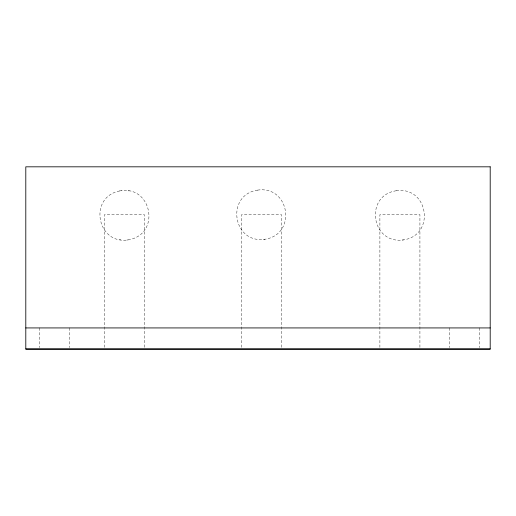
<?xml version="1.0" encoding="UTF-8"?>
<svg xmlns="http://www.w3.org/2000/svg" width="516" height="516" viewBox="0 0 516 516"><rect width="100%" height="100%" fill="white"/><g stroke="black" fill="none" stroke-linecap="round" stroke-linejoin="round"><path stroke-width="0.39" stroke-dasharray="2.58 1.94" d="M119.589 190.965C87.656 197.344 97.337 246.022 129.284 239.695C161.218 233.316 151.536 184.638 119.589 190.965L122.002 190.61M257.6 190.114C225.389 194.919 232.671 244.016 264.889 239.256C297.1 234.458 289.818 185.36 257.6 190.114L258.813 189.965M396.23 190.759C364.012 195.558 371.294 244.655 403.518 239.901C435.73 235.103 428.448 185.999 396.23 190.759L397.436 190.61M126.871 240.05L128.078 239.901M263.676 239.411L264.889 239.256M402.306 240.05L403.512 239.901M128.078 190.759L129.277 190.965M119.589 239.695L120.796 239.901M479.751 327.931L479.751 347.603M449.397 327.931L449.397 347.603M419.921 347.332L419.921 214.701L379.892 214.701L379.892 347.332M281.549 347.332L281.549 214.701L241.52 214.701L241.52 347.332M144.403 347.332L144.403 214.701L104.374 214.701L104.374 347.332M69.576 327.931L69.576 347.603M39.222 327.931L39.222 347.603"/><path stroke-width="0.77" d="M25.8 327.931L490.2 327.931M25.8 348.939L490.2 348.939M490.2 166.823L25.8 166.823L25.8 349.177L490.2 349.177L490.2 166.823"/></g></svg>
